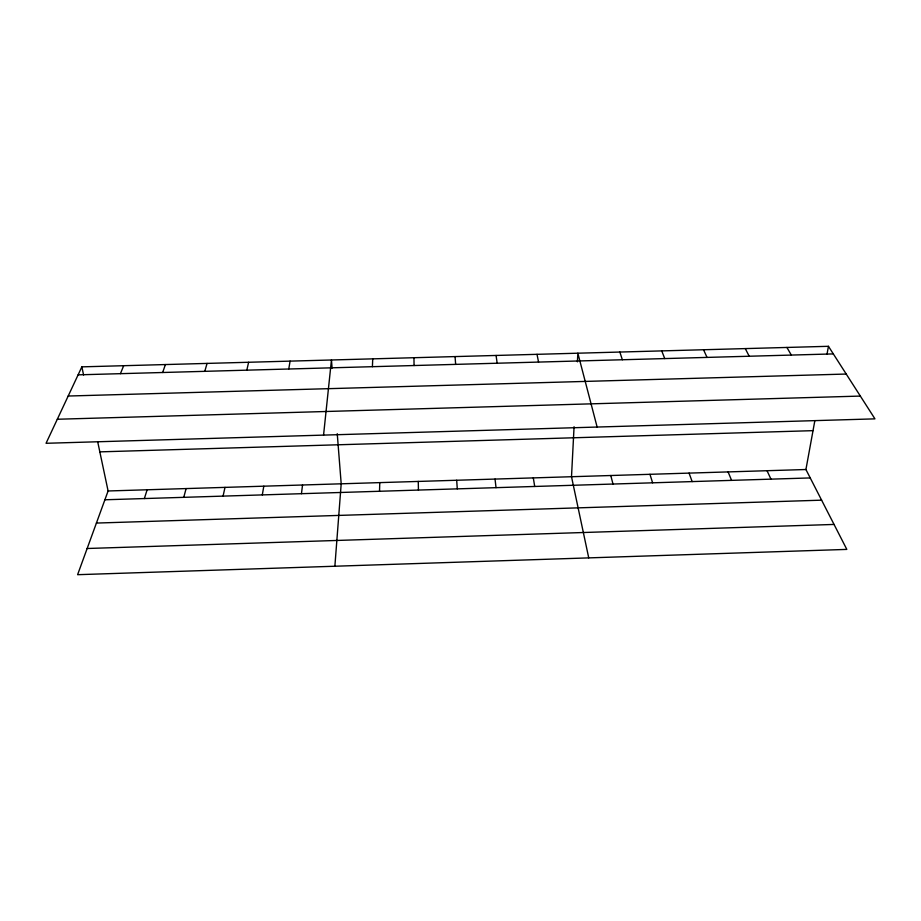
<?xml version="1.0" encoding="UTF-8"?>
<svg xmlns="http://www.w3.org/2000/svg" width="921" height="921" viewBox="0 0 921 921"><rect width="100%" height="100%" fill="white"/><g stroke="black" fill="none" stroke-linecap="round" stroke-linejoin="round"><path stroke-width="1.38" d="M379.521 491.273L379.774 482.616M372.395 366.685L372.74 358.845M574.071 426.722L571.504 476.721L588.738 557.884M577.409 361.826L577.858 353.204L597.13 427.045M334.876 566.231L341.196 483.801L337.247 433.687M323.559 435.115L331.456 359.984L332.09 368.089M301.455 493.691L302.537 484.987M288.768 368.999L290.08 361.124M262.301 494.899L263.809 486.184M97.776 442.138L108.102 490.974L77.606 574.692L846.825 549.4L805.921 469.514L814.786 421.001M826.977 354.366L828.451 346.308L81.854 366.857L46.05 443.289L874.95 418.859L828.451 346.308M223.066 496.12L225 487.382M246.828 370.161L248.612 362.264M183.763 497.34L186.111 488.567M204.784 371.336L207.064 363.415M144.367 498.56L147.141 489.765M162.66 372.498L165.412 364.555M120.432 373.673L123.679 365.706M96.406 523.07L821.613 500.172M87.15 548.502L834.035 524.44M99.825 451.866L813.024 430.66M108.102 490.974L805.921 469.514M104.89 499.781L810.227 477.93M68.189 396.03L846.215 374.041M57.309 419.251L860.352 396.076M78.112 374.847L833.321 353.906M786.914 347.447L791.312 355.069M745.285 348.599L749.21 356.243M767.043 470.712L770.946 479.15M703.563 349.75L707.017 357.406M728.097 471.909L731.585 480.371M661.75 350.901L664.732 358.58M689.069 473.106L692.143 481.591M619.856 352.052L622.354 359.754M649.961 474.315L652.609 482.811M610.773 475.512L613.006 484.043M81.854 366.857L83.581 374.985M537.012 354.332L538.555 362.08M533.305 477.895L534.71 486.461M496.074 355.46L497.156 363.231M495.038 479.07L496.028 487.658M455.055 356.588L455.653 364.371M456.689 480.255L457.277 488.867M418.272 481.43L418.433 490.064M413.943 357.716L414.07 365.533"/></g></svg>
